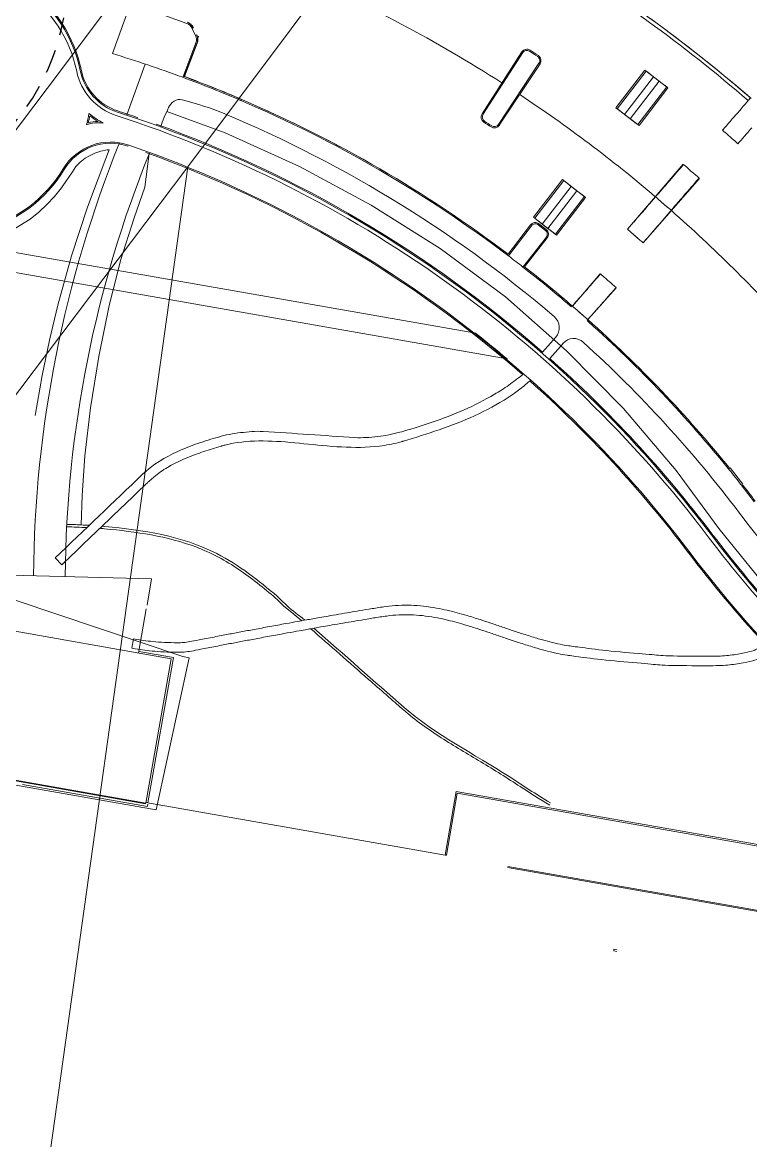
# Model space of a CAD drawing. Header units: metres. Extents: x 277863 to 282129, y 6130772 to 6135401.
# Drawn here: x 280544.7 to 280636.6, y 6132933.6 to 6133074.7 of the extents above; entities that cross this region are included whole.
import ezdxf

# ---------------------------------------------------------------- set-up
doc = ezdxf.new("R2010")
doc.units = ezdxf.units.M
doc.linetypes.add('Dash', pattern=[5, 3, -2])
for name, color, linetype in [('_User Miscellaneous1', 7, 'Continuous'), ('_User Miscellaneous2', 7, 'Continuous'), ('_User Miscellaneous3', 7, 'Continuous')]:
    doc.layers.add(name, color=color, linetype=linetype)
doc.layers.add('Cadastre Land Parcels_SP_EXT', color=9, linetype='Continuous', lineweight=5)

# ---------------------------------------------------------------- blocks, each defined once
blk = doc.blocks.new('Site plan')
at = {"layer": '_User Miscellaneous2', "color": 252, "lineweight": 0}
for p, q in [((-133.88, 28.1), (-144.08, -0.01)), ((-134.67, 3.79), (-139.42, 5.52)), ((-135.2, -3.01), (-133.54, 1.35)), ((-142.26, -7.75), (-139.93, -1.34)), ((-98.22, -35.31), (-163.39, -23.86)), ((-156.57, -27.6), (-94.24, -38.55)), ((-84.17, -33.7), (-83.98, -33.87)), ((-88.11, -35.78), (-89.78, -37.68)), ((-87.2, -36.58), (-88.88, -38.48)), ((-66.12, -52.3), (-64.5, -54.33)), ((-151.28, -63.64), (-150.45, -64.51)), ((-141.41, -73.87), (-141.62, -75.05))]:
    blk.add_line(p, q, dxfattribs=at)
at = {"layer": '_User Miscellaneous2', "color": 254, "lineweight": 0}
for p, q in [((-76.13, 4.38), (-74.04, 2.84)), ((-134.66, 3.79), (-134.67, 3.79)), ((-133.86, 3.24), (-134, 3.17)), ((-133.58, 2.27), (-134, 3.17)), ((-133.58, 2.27), (-134, 3.17)), ((-133.84, 3.25), (-133.86, 3.24)), ((-133.58, 2.27), (-133.44, 2.33)), ((-133.44, 2.33), (-133.42, 2.34)), ((-133.22, 2.17), (-133.3, 1.96)), ((-73.98, 2.79), (-71.91, 1.22)), ((-133.4, 1.3), (-135, -2.92)), ((-133.37, 1.29), (-134.97, -2.91)), ((-97.42, -7.63), (-92.4, 0.2)), ((-97.3, -7.71), (-92.28, 0.12)), ((-71.85, 1.18), (-69.8, -0.42)), ((-95.36, -8.97), (-90.23, -1.22)), ((-95.24, -9.05), (-90.1, -1.31)), ((-69.75, -0.47), (-67.72, -2.09)), ((-76.88, -2.09), (-80.54, -6.84)), ((-80.54, -6.84), (-76.88, -2.09)), ((-80.38, -6.97), (-76.72, -2.21)), ((-73.95, -4.34), (-76.88, -2.09)), ((-76.88, -2.09), (-76.72, -2.21)), ((-76.72, -2.21), (-76.51, -2.37)), ((-76.51, -2.37), (-75.77, -2.94)), ((-67.66, -2.14), (-65.66, -3.8)), ((-134.97, -2.91), (-135, -2.92)), ((-75.77, -2.94), (-79.43, -7.7)), ((-78.71, -8.24), (-75.06, -3.49)), ((-74.11, -4.22), (-77.76, -8.98)), ((-75.77, -2.94), (-75.06, -3.49)), ((-74.31, -4.06), (-74.11, -4.22)), ((-74.11, -4.22), (-73.95, -4.34)), ((-65.61, -3.84), (-63.62, -5.52)), ((-73.95, -4.34), (-77.6, -9.1)), ((-73.95, -4.34), (-77.6, -9.1)), ((-63.52, -5.61), (-63.79, -5.91)), ((-63.79, -5.91), (-63.52, -5.61)), ((-63.52, -5.61), (-63.46, -5.66)), ((-127.74, -5.82), (-127.8, -5.96)), ((-127.73, -5.8), (-127.74, -5.82)), ((-125.36, -6.86), (-127.74, -5.82)), ((-122.99, -7.94), (-125.36, -6.86)), ((-80.54, -6.84), (-77.6, -9.1)), ((-80.38, -6.97), (-80.54, -6.84)), ((-80.17, -7.12), (-80.38, -6.97)), ((-64.72, -6.98), (-64.9, -7.19)), ((-64.44, -6.66), (-64.72, -6.98)), ((-64.72, -6.98), (-64.44, -6.66)), ((-64.25, -6.44), (-64.44, -6.66)), ((-63.97, -6.12), (-64.25, -6.44)), ((-64.25, -6.44), (-63.97, -6.12)), ((-63.79, -5.91), (-63.97, -6.12)), ((-63.79, -5.97), (-63.82, -5.95)), ((-120.65, -9.06), (-122.99, -7.94)), ((-79.43, -7.7), (-80.17, -7.12)), ((-78.71, -8.24), (-79.43, -7.7)), ((-77.97, -8.82), (-78.71, -8.24)), ((-65.83, -8.25), (-66.11, -8.57)), ((-66.11, -8.57), (-65.83, -8.25)), ((-65.65, -8.04), (-65.83, -8.25)), ((-65.37, -7.72), (-65.65, -8.04)), ((-65.65, -8.04), (-65.37, -7.72)), ((-65.18, -7.51), (-65.37, -7.72)), ((-64.9, -7.19), (-65.18, -7.51)), ((-65.18, -7.51), (-64.9, -7.19)), ((-118.32, -10.22), (-120.65, -9.06)), ((-77.76, -8.98), (-77.97, -8.82)), ((-77.6, -9.1), (-77.76, -8.98)), ((-67.04, -9.64), (-67.07, -9.67)), ((-67.07, -9.67), (-66.9, -9.83)), ((-66.76, -9.32), (-67.04, -9.64)), ((-67.04, -9.64), (-66.76, -9.32)), ((-66.9, -9.83), (-66.58, -10.11)), ((-66.58, -9.11), (-66.76, -9.32)), ((-66.3, -8.79), (-66.58, -9.11)), ((-66.58, -9.11), (-66.3, -8.79)), ((-66.11, -8.57), (-66.3, -8.79)), ((-63.84, -9.92), (-63.56, -9.6)), ((-63.56, -9.6), (-63.37, -9.39)), ((-116.01, -11.41), (-118.32, -10.22)), ((-66.58, -10.11), (-66.36, -10.29)), ((-66.36, -10.29), (-66.05, -10.57)), ((-66.05, -10.57), (-65.83, -10.76)), ((-65.83, -10.76), (-65.51, -11.04)), ((-65.51, -11.04), (-65.3, -11.22)), ((-65.3, -11.22), (-65.12, -11.38)), ((-65.12, -11.38), (-64.96, -11.2)), ((-64.96, -11.2), (-64.77, -10.99)), ((-64.77, -10.99), (-64.49, -10.67)), ((-64.49, -10.67), (-64.3, -10.45)), ((-64.3, -10.45), (-64.03, -10.14)), ((-64.03, -10.14), (-63.84, -9.92)), ((-144.5, -12.14), (-144.92, -13.26)), ((-139.42, -12.64), (-139.96, -16.89)), ((-113.72, -12.64), (-116.01, -11.41)), ((-111.45, -13.91), (-113.72, -12.64)), ((-144.92, -13.26), (-145.87, -15.82)), ((-79.05, -22.18), (-72.05, -13.97)), ((-71.99, -14.02), (-72.15, -14.2)), ((-71.8, -14.18), (-71.99, -14.02)), ((-73.26, -15.49), (-73.54, -15.81)), ((-73.07, -15.27), (-73.26, -15.49)), ((-72.8, -14.95), (-73.07, -15.27)), ((-72.61, -14.74), (-72.8, -14.95)), ((-72.33, -14.42), (-72.61, -14.74)), ((-72.15, -14.2), (-72.33, -14.42)), ((-71.59, -14.36), (-71.8, -14.18)), ((-71.27, -14.64), (-71.59, -14.36)), ((-71.06, -14.83), (-71.27, -14.64)), ((-70.74, -15.1), (-71.06, -14.83)), ((-70.52, -15.29), (-70.73, -15.1)), ((-70.2, -15.57), (-70.52, -15.29)), ((-145.87, -15.82), (-147.2, -19.41)), ((-139.96, -16.89), (-141.34, -20.73)), ((-87.27, -15.91), (-90.93, -20.66)), ((-90.93, -20.66), (-87.27, -15.91)), ((-90.77, -20.79), (-87.11, -16.04)), ((-86.16, -16.77), (-89.82, -21.52)), ((-84.34, -18.17), (-87.27, -15.91)), ((-87.27, -15.91), (-87.11, -16.04)), ((-87.11, -16.04), (-86.9, -16.2)), ((-86.9, -16.2), (-86.16, -16.77)), ((-86.16, -16.77), (-85.45, -17.32)), ((-77.09, -23.88), (-69.96, -15.77)), ((-74.46, -16.88), (-74.65, -17.09)), ((-74.18, -16.56), (-74.46, -16.88)), ((-74, -16.34), (-74.18, -16.56)), ((-73.72, -16.02), (-74, -16.34)), ((-73.54, -15.81), (-73.72, -16.02)), ((-71.26, -17.15), (-70.98, -16.83)), ((-70.98, -16.83), (-71.26, -17.15)), ((-70.98, -16.83), (-70.79, -16.61)), ((-70.79, -16.61), (-70.52, -16.29)), ((-70.52, -16.29), (-70.79, -16.61)), ((-70.52, -16.29), (-70.33, -16.08)), ((-70.33, -16.08), (-70.05, -15.76)), ((-70.05, -15.76), (-70.33, -16.08)), ((-70.02, -15.72), (-70.2, -15.57)), ((-70.05, -15.76), (-70.02, -15.72)), ((-89.11, -22.07), (-85.45, -17.32)), ((-84.5, -18.05), (-88.16, -22.8)), ((-84.34, -18.17), (-88, -22.92)), ((-84.34, -18.17), (-88, -22.92)), ((-85.45, -17.32), (-84.7, -17.89)), ((-84.7, -17.89), (-84.5, -18.05)), ((-84.5, -18.05), (-84.34, -18.17)), ((-75.52, -18.1), (-75.78, -18.4)), ((-75.78, -18.4), (-75.52, -18.1)), ((-75.39, -17.94), (-75.52, -18.1)), ((-75.52, -18.1), (-75.46, -18.15)), ((-75.46, -18.15), (-75.22, -18.36)), ((-75.22, -18.36), (-75.46, -18.15)), ((-75.11, -17.62), (-75.39, -17.94)), ((-74.92, -17.41), (-75.11, -17.62)), ((-74.65, -17.09), (-74.92, -17.41)), ((-72.37, -18.43), (-72.18, -18.21)), ((-72.18, -18.21), (-71.91, -17.89)), ((-71.91, -17.89), (-72.18, -18.21)), ((-71.91, -17.89), (-71.72, -17.68)), ((-71.72, -17.68), (-71.44, -17.36)), ((-71.44, -17.36), (-71.72, -17.68)), ((-71.44, -17.36), (-71.26, -17.15)), ((-147.2, -19.41), (-149.22, -25.54)), ((-76.89, -19.69), (-77.17, -20.01)), ((-77.17, -20.01), (-76.89, -19.69)), ((-76.71, -19.47), (-76.89, -19.69)), ((-76.43, -19.15), (-76.71, -19.47)), ((-76.71, -19.47), (-76.43, -19.15)), ((-76.25, -18.94), (-76.43, -19.15)), ((-75.97, -18.62), (-76.25, -18.94)), ((-76.25, -18.94), (-75.97, -18.62)), ((-75.78, -18.4), (-75.97, -18.62)), ((-75, -18.55), (-75.22, -18.36)), ((-75.14, -18.43), (-74.93, -18.61)), ((-74.93, -18.61), (-74.68, -18.83)), ((-74.68, -18.83), (-74.93, -18.61)), ((-74.47, -19.01), (-74.68, -18.83)), ((-74.61, -18.89), (-74.39, -19.08)), ((-74.39, -19.08), (-74.15, -19.29)), ((-74.15, -19.29), (-74.39, -19.08)), ((-73.93, -19.47), (-74.15, -19.29)), ((-74.07, -19.35), (-73.86, -19.54)), ((-73.86, -19.54), (-73.61, -19.75)), ((-73.61, -19.75), (-73.86, -19.54)), ((-73.56, -19.8), (-73.61, -19.75)), ((-73.56, -19.8), (-73.29, -19.5)), ((-73.29, -19.5), (-73.56, -19.8)), ((-73.29, -19.5), (-73.11, -19.28)), ((-73.11, -19.28), (-72.83, -18.96)), ((-72.83, -18.96), (-73.11, -19.28)), ((-72.83, -18.96), (-72.65, -18.75)), ((-72.65, -18.75), (-72.37, -18.43)), ((-72.37, -18.43), (-72.65, -18.75)), ((-141.34, -20.73), (-143.04, -26.14)), ((-90.93, -20.66), (-88, -22.92)), ((-90.77, -20.79), (-90.93, -20.66)), ((-90.56, -20.95), (-90.77, -20.79)), ((-89.82, -21.52), (-90.56, -20.95)), ((-78.1, -21.08), (-78.28, -21.29)), ((-77.82, -20.76), (-78.1, -21.08)), ((-78.1, -21.08), (-77.82, -20.76)), ((-77.63, -20.54), (-77.82, -20.76)), ((-77.36, -20.22), (-77.63, -20.54)), ((-77.63, -20.54), (-77.36, -20.22)), ((-77.17, -20.01), (-77.36, -20.22)), ((-74.89, -21.35), (-74.62, -21.03)), ((-74.62, -21.03), (-74.43, -20.81)), ((-74.43, -20.81), (-74.15, -20.49)), ((-74.15, -20.49), (-73.97, -20.28)), ((-73.97, -20.28), (-73.69, -19.96)), ((-73.69, -19.96), (-73.56, -19.8)), ((-94.1, -25.34), (-91.3, -21.64)), ((-94.08, -25.55), (-91.18, -21.73)), ((-89.41, -22.34), (-90.33, -21.61)), ((-89.32, -22.22), (-90.24, -21.5)), ((-89.11, -22.07), (-89.82, -21.52)), ((-88.36, -22.64), (-89.11, -22.07)), ((-89.09, -22.08), (-88.96, -21.91)), ((-79.05, -22.18), (-77.49, -23.54)), ((-76, -22.63), (-75.82, -22.42)), ((-75.82, -22.42), (-75.54, -22.09)), ((-75.54, -22.09), (-75.36, -21.88)), ((-75.36, -21.88), (-75.08, -21.56)), ((-75.08, -21.56), (-74.89, -21.35)), ((-92.25, -26.95), (-89.3, -23.18)), ((-92.04, -26.93), (-89.19, -23.27)), ((-88.16, -22.8), (-88.36, -22.64)), ((-88, -22.92), (-88.16, -22.8)), ((-78.34, -22.8), (-78.02, -23.08)), ((-78.02, -23.08), (-77.81, -23.26)), ((-77.49, -23.54), (-77.27, -23.72)), ((-77.27, -23.72), (-77.09, -23.88)), ((-77.09, -23.88), (-76.93, -23.7)), ((-76.93, -23.7), (-76.74, -23.48)), ((-76.74, -23.48), (-76.47, -23.16)), ((-76.47, -23.16), (-76.28, -22.95)), ((-76.28, -22.95), (-76, -22.63)), ((-149.22, -25.54), (-150.96, -31.75)), ((-143.04, -26.14), (-143.44, -27.66)), ((-143.44, -27.66), (-144.46, -31.81)), ((-86.02, -31.88), (-82.49, -27.79)), ((-82.81, -28.22), (-83.09, -28.53)), ((-82.62, -28), (-82.81, -28.22)), ((-82.46, -27.82), (-82.62, -28)), ((-82.28, -27.98), (-82.46, -27.82)), ((-82.06, -28.17), (-82.28, -27.98)), ((-81.75, -28.45), (-82.06, -28.17)), ((-84.02, -29.6), (-84.21, -29.81)), ((-84.07, -33.59), (-80.47, -29.56)), ((-83.74, -29.28), (-84.01, -29.59)), ((-83.55, -29.07), (-83.74, -29.28)), ((-83.27, -28.75), (-83.55, -29.07)), ((-83.09, -28.53), (-83.27, -28.75)), ((-81.53, -28.63), (-81.75, -28.45)), ((-81.21, -28.91), (-81.53, -28.63)), ((-81, -29.1), (-81.21, -28.91)), ((-80.68, -29.38), (-81, -29.1)), ((-80.82, -29.89), (-80.54, -29.57)), ((-80.54, -29.57), (-80.82, -29.89)), ((-80.51, -29.53), (-80.68, -29.38)), ((-80.54, -29.57), (-80.51, -29.53)), ((-85.14, -30.87), (-85.42, -31.19)), ((-84.95, -30.66), (-85.14, -30.87)), ((-84.67, -30.34), (-84.95, -30.66)), ((-84.49, -30.13), (-84.67, -30.34)), ((-84.21, -29.81), (-84.49, -30.13)), ((-81.94, -31.16), (-81.75, -30.95)), ((-81.75, -30.95), (-81.47, -30.63)), ((-81.47, -30.63), (-81.75, -30.95)), ((-81.47, -30.63), (-81.28, -30.42)), ((-81.28, -30.42), (-81, -30.1)), ((-81, -30.1), (-81.28, -30.42)), ((-81, -30.1), (-80.82, -29.89)), ((-150.96, -31.75), (-152.03, -36.19)), ((-144.46, -31.81), (-145.79, -38.23)), ((-86.32, -31.62), (-85.42, -32.41)), ((-86.32, -31.62), (-85.42, -32.41)), ((-86.31, -31.83), (-86.12, -31.99)), ((-85.88, -31.72), (-86.02, -31.88)), ((-86.02, -31.88), (-85.96, -31.93)), ((-85.64, -32.21), (-85.96, -31.93)), ((-85.61, -31.4), (-85.88, -31.72)), ((-85.64, -32.21), (-85.43, -32.39)), ((-85.42, -31.19), (-85.61, -31.4)), ((-85.11, -32.67), (-85.43, -32.39)), ((-85.42, -32.41), (-84.67, -33.07)), ((-84.67, -33.07), (-85.42, -32.41)), ((-84.67, -33.07), (-85.42, -32.41)), ((-83.15, -32.55), (-82.87, -32.23)), ((-82.87, -32.23), (-83.15, -32.55)), ((-82.87, -32.23), (-82.68, -32.01)), ((-82.68, -32.01), (-82.4, -31.7)), ((-82.4, -31.7), (-82.68, -32.01)), ((-82.4, -31.7), (-82.22, -31.48)), ((-82.22, -31.48), (-81.94, -31.16)), ((-81.94, -31.16), (-82.22, -31.48)), ((-85.11, -32.67), (-84.9, -32.86)), ((-84.58, -33.14), (-84.9, -32.86)), ((-84.67, -33.07), (-83.77, -33.86)), ((-84.67, -33.07), (-83.77, -33.86)), ((-84.58, -33.14), (-84.37, -33.33)), ((-84.07, -33.59), (-84.37, -33.33)), ((-84.07, -33.59), (-83.8, -33.29)), ((-83.8, -33.29), (-84.07, -33.59)), ((-83.8, -33.29), (-83.62, -33.08)), ((-83.62, -33.08), (-83.34, -32.76)), ((-83.34, -32.76), (-83.62, -33.08)), ((-83.34, -32.76), (-83.15, -32.55)), ((-152.03, -36.19), (-152.95, -40.65)), ((-145.79, -38.23), (-146.84, -44.7)), ((-152.95, -40.65), (-153.82, -45.68)), ((-146.84, -44.7), (-147.55, -50.79)), ((-147.55, -50.79), (-147.9, -55.78)), ((-147.9, -55.78), (-148.02, -59.5)), ((-140.77, -75.66), (-139.79, -70.09))]:
    blk.add_line(p, q, dxfattribs=at)
at = {"layer": '_User Miscellaneous2', "color": 251, "lineweight": 0}
blk.add_line((-142.13, -11.68), (-142.08, -11.54), dxfattribs=at)
at = {"layer": '_User Miscellaneous2', "color": 253, "lineweight": 0}
for p, q in [((-136.67, -76.38), (-185.23, -67.84)), ((-139.87, -94.62), (-136.67, -76.38)), ((-188.46, -86.17), (-139.91, -94.7)), ((-164.22, -90.34), (-139.87, -94.62)), ((-139.86, -94.52), (-102.09, -101.16)), ((-102.09, -101.16), (-100.69, -93.15)), ((-100.54, -93.35), (-101.92, -101.19)), ((-100.69, -93.15), (86.63, -126.06)), ((86.38, -126.19), (-100.54, -93.35)), ((-139.91, -94.7), (-139.89, -94.62)), ((-102.09, -101.16), (-101.92, -101.19))]:
    blk.add_line(p, q, dxfattribs=at)
at = {"layer": '_User Miscellaneous2', "color": 254, "lineweight": 0, "flags": 128}
for points in [[(-133.37, 1.29), (-133.38, 1.29), (-133.4, 1.3)], [(-60.17, -69.03), (-67.54, -59.96), (-72.92, -52.61), (-79.55, -44.81), (-86.77, -37.53), (-94.47, -30.73), (-102.72, -24.61), (-111.43, -19.15), (-120.45, -14.25), (-129.82, -10.03), (-137.22, -7.32)], [(-144.49, -12.14), (-144.73, -12.15), (-145.53, -12.31), (-146.31, -12.58), (-147.06, -12.96), (-147.49, -13.23), (-148.12, -13.72), (-148.67, -14.28), (-149.12, -14.93), (-150.33, -16.72), (-150.49, -16.94), (-151.37, -18.03), (-152.33, -19.06), (-153.36, -20.01), (-154.46, -20.89), (-156.83, -22.4), (-159.39, -23.56), (-161.12, -24.43), (-162.1, -25.37), (-162.82, -26.52), (-163.19, -27.82), (-163.61, -30.26), (-163.88, -31.87), (-164.08, -33.04)], [(-166.56, -65.6), (-139.12, -66.29), (-139.7, -69.6)]]:
    blk.add_lwpolyline(points, dxfattribs=at)
at = {"layer": '_User Miscellaneous2', "color": 252, "lineweight": 0, "flags": 128}
blk.add_lwpolyline([(-149.96, -62.38), (-151.28, -63.64), (-150.45, -64.51), (-150.01, -64.09)], dxfattribs=at)
at = {"layer": '_User Miscellaneous2', "color": 253, "lineweight": 0, "flags": 128}
for points in [[(-157.95, -92.03), (-138.56, -95.44), (-134.38, -76.26), (-135.17, -76.12), (-166.92, -65.47), (-167.88, -70.89)], [(-140.73, -75.45), (-136.36, -76.22), (-139.58, -94.57)], [(-155.42, -92.27), (-139.66, -95.04), (-139.61, -94.74)]]:
    blk.add_lwpolyline(points, dxfattribs=at)
at = {"layer": '_User Miscellaneous2', "color": 253, "lineweight": 0}
for points in [[(-94.2, -102.71), (75.09, -132.45), (36.04, -226.93)], [(-94.18, -102.59), (75.24, -132.36), (36.15, -226.95)], [(-80.39, -113.31), (-80.8, -113.24), (-80.77, -113.05), (-80.36, -113.12)]]:
    blk.add_lwpolyline(points, dxfattribs=at)
at = {"layer": '_User Miscellaneous2', "color": 254, "lineweight": 0}
for centre, radius, start, end in [((-190.86, -153.32), 195.02, 49.2362, 58.8263), ((-190.86, -153.32), 194.57, 49.2371, 58.7291), ((-190.86, -153.32), 177.73, 57.3267, 66.8318), ((-135.09, 2.67), 1.35, 24.9816, 69.2902), ((-135.09, 2.67), 1.37, 51.5706, 69.2966), ((-135.09, 2.67), 1.37, 24.9816, 51.315), ((-134.66, 1.76), 1.2, 339.9816, 24.9816), ((-134.66, 1.76), 1.2, 339.9867, 24.9816), ((-134.66, 1.76), 1.35, 339.9403, 24.9816), ((-134.66, 1.76), 1.37, 339.9336, 24.9816), ((-91.77, -0.21), 0.75, 57.0911, 147.3267), ((-91.77, -0.21), 0.6, 57.0911, 147.3267), ((-190.86, -153.32), 182.98, 56.6981, 57.0911), ((-190.86, -153.32), 183.13, 56.6981, 57.0911), ((-90.73, -0.89), 0.6, 326.4626, 56.6981), ((-90.73, -0.89), 0.75, 326.4626, 56.6981), ((-190.86, -153.32), 160.44, 66.8329, 69.6251), ((-190.86, -153.32), 160.46, 66.8329, 69.6161), ((-190.86, -153.32), 177.73, 49.5498, 56.4626), ((-96.79, -8.03), 0.75, 147.3267, 237.0785), ((-96.79, -8.03), 0.6, 147.3267, 237.0785), ((-190.86, -153.32), 172.33, 56.7107, 57.0785), ((-190.86, -153.32), 172.48, 56.7107, 57.0785), ((-95.86, -8.64), 0.75, 236.7107, 326.4626), ((-95.86, -8.64), 0.6, 236.7107, 326.4626), ((-190.86, -153.32), 177.73, 41.7729, 48.6857), ((-90.7, -22.09), 0.75, 52.1061, 142.9093), ((-90.7, -22.09), 0.6, 52.1061, 142.9093), ((-89.78, -22.81), 0.6, 321.9811, 52.1061), ((-89.78, -22.81), 0.75, 321.9811, 52.1061), ((-190.86, -153.32), 160.44, 49.1966, 49.3376)]:
    blk.add_arc(centre, radius, start, end, dxfattribs=at)
at = {"layer": '_User Miscellaneous2', "color": 251, "lineweight": 0}
for centre, radius, start, end in [((-164.94, -5.64), 16.71, 11.7054, 54.2949), ((-164.94, -5.64), 17.16, 11.7054, 54.2949), ((-164.94, -5.64), 17.31, 11.7054, 54.2949), ((-141.28, -0.74), 7.45, 191.7054, 252.0005), ((-141.28, -0.74), 7, 191.7054, 252.0005), ((-141.28, -0.74), 6.85, 191.7054, 252.0005), ((-170.48, -3.09), 23.88, 345.6664, 349.1513), ((-170.48, -3.09), 24.03, 346.3253, 348.5559), ((-140.17, 0.67), 10.72, 230.3102, 241.7661), ((-140.17, 0.67), 10.87, 231.6315, 238.2927), ((-190.86, -153.32), 152.99, 37.1255, 72.0005), ((-190.86, -153.32), 153.44, 37.1255, 72.0005), ((-190.86, -153.32), 153.59, 70.9966, 72.0005), ((-145.87, -12.87), 4.14, 81.3423, 110.7726), ((-145.87, -12.87), 4.29, 90.2474, 107.0265), ((-190.86, -153.32), 153.59, 48.8432, 70.0914), ((-144.29, -18.18), 7, 70.9863, 148.7339), ((-144.29, -18.18), 6.85, 71.6302, 148.7339), ((-190.86, -153.32), 149.94, 37.1255, 70.9863), ((-190.86, -153.32), 149.79, 48.8491, 70.0926), ((-164.94, -5.64), 17.16, 285.7959, 328.7339), ((-164.94, -5.64), 17.31, 285.7959, 328.7339), ((-190.86, -153.32), 153.59, 37.1255, 48.3937), ((-190.86, -153.32), 149.79, 37.1255, 48.3883), ((51.03, 29.79), 149.79, 217.1255, 222.7093), ((51.03, 29.79), 150.39, 217.1255, 223.1931), ((51.03, 29.79), 149.94, 217.1255, 240.281), ((51.03, 29.79), 153.59, 217.1255, 222.7186), ((51.03, 29.79), 153.44, 217.1255, 240.2806)]:
    blk.add_arc(centre, radius, start, end, dxfattribs=at)
at = {"layer": '_User Miscellaneous2', "color": 252, "lineweight": 0}
for centre, radius, start, end in [((-135.09, 2.67), 1.2, 24.9816, 69.9816), ((-135.09, 2.67), 1.2, 24.9816, 69.2457), ((-190.86, -153.32), 160.29, 69.6789, 73.0313), ((-190.86, -153.32), 160.29, 66.8329, 69.6791), ((-190.86, -153.32), 157.94, 49.4997, 67.9905), ((-190.86, -153.32), 160.29, 52.8557, 66.8853), ((-190.86, -153.32), 160.44, 52.9093, 66.8318), ((-4.48, -67.21), 149.56, 158.0323, 179.5019), ((-4.48, -67.21), 145.56, 157.9203, 179.5281), ((-190.86, -153.32), 160.29, 52.0347, 52.8557), ((-190.86, -153.32), 160.29, 49.2859, 52.0347), ((-190.86, -153.32), 160.44, 49.3379, 51.9811), ((-89.46, -34.59), 1.8, 318.6091, 49.4997), ((-190.86, -153.32), 160.44, 38.9868, 48.2684), ((-190.86, -153.32), 160.29, 38.9332, 48.1795), ((-190.83, -153.24), 149.94, 49.8963, 51.8561), ((-85.85, -37.77), 1.8, 47.7369, 138.6091), ((-190.86, -153.32), 157.94, 37.1255, 47.7369), ((-190.86, -153.32), 160.29, 38.1122, 38.9332), ((-190.86, -153.32), 160.29, 37.1255, 38.1122), ((-190.86, -153.32), 160.44, 37.1255, 38.0586), ((51.03, 29.79), 145.44, 217.1255, 222.0051)]:
    blk.add_arc(centre, radius, start, end, dxfattribs=at)
at = {"layer": '_User Miscellaneous2', "color": 254, "lineweight": 0}
blk.add_open_spline([(-134.65, 3.79), (-134.66, 3.79), (-134.66, 3.79), (-134.67, 3.79)], degree=3, dxfattribs=at)
at = {"layer": '_User Miscellaneous2', "color": 252, "lineweight": 0}
for points in [[(-135.25, -5.83), (-135.9, -5.64), (-136.75, -6.2), (-137.01, -6.83)], [(-137.01, -6.83), (-137.35, -7.64), (-137.69, -8.45), (-138.02, -9.27)], [(-131.67, -6.89), (-132.87, -6.54), (-134.06, -6.19), (-135.25, -5.83)], [(-92.29, -40.53), (-92.86, -40.99), (-93.45, -41.42), (-94.04, -41.85)], [(-94.04, -41.85), (-94.63, -42.27), (-95.24, -42.65), (-95.86, -43.01)], [(-95.86, -43.01), (-97.1, -43.74), (-98.37, -44.4), (-99.69, -44.98)], [(-99.69, -44.98), (-101.01, -45.55), (-102.34, -46.07), (-103.7, -46.53)], [(-103.7, -46.53), (-104.38, -46.76), (-105.06, -46.98), (-105.75, -47.2)], [(-127.9, -47.85), (-128.37, -47.9), (-128.84, -47.97), (-129.3, -48.07)], [(-125.05, -47.7), (-126, -47.64), (-126.95, -47.74), (-127.9, -47.85)], [(-119.26, -48.08), (-121.19, -47.95), (-123.12, -47.82), (-125.05, -47.7)], [(-107.81, -47.8), (-108.27, -47.93), (-108.73, -48.03), (-109.2, -48.13)], [(-105.75, -47.2), (-106.43, -47.41), (-107.12, -47.61), (-107.81, -47.8)], [(-133.27, -49.21), (-134.13, -49.5), (-134.97, -49.83), (-135.8, -50.21)], [(-130.69, -48.4), (-131.56, -48.65), (-132.41, -48.93), (-133.27, -49.21)], [(-129.3, -48.07), (-129.77, -48.16), (-130.23, -48.27), (-130.69, -48.4)], [(-113.46, -48.47), (-115.39, -48.34), (-117.32, -48.21), (-119.26, -48.08)], [(-110.61, -48.34), (-111.56, -48.44), (-112.51, -48.53), (-113.46, -48.47)], [(-109.2, -48.13), (-109.67, -48.22), (-110.13, -48.29), (-110.61, -48.34)], [(-135.8, -50.21), (-137.42, -50.95), (-138.98, -51.88), (-140.26, -53.1)], [(-130.29, -49.54), (-130.31, -49.54), (-130.33, -49.55), (-130.35, -49.55)], [(-140.26, -53.1), (-143.93, -56.62), (-147.61, -60.13), (-151.28, -63.64)], [(-139.43, -53.96), (-139.44, -53.98), (-139.46, -54), (-139.48, -54.01)], [(-149.85, -59.72), (-148.99, -59.75), (-148.14, -59.79), (-147.29, -59.83)], [(-149.83, -59.42), (-149.54, -59.43), (-149.25, -59.44), (-148.96, -59.45)], [(-148.96, -59.45), (-148.32, -59.48), (-147.67, -59.51), (-147.03, -59.54)], [(-147.03, -59.54), (-147.02, -59.54), (-147.01, -59.54), (-147, -59.55)], [(-145.05, -59.98), (-145.16, -59.97), (-145.28, -59.96), (-145.39, -59.95)], [(-145.02, -59.68), (-145.14, -59.67), (-145.25, -59.66), (-145.37, -59.65)], [(-145.02, -59.68), (-145.14, -59.67), (-145.25, -59.66), (-145.37, -59.65)], [(-130.9, -63.12), (-135.37, -60.83), (-140.19, -60.15), (-145.02, -59.68)], [(-130.9, -63.12), (-135.37, -60.83), (-140.19, -60.15), (-145.02, -59.68)], [(-130.69, -63.57), (-131.13, -63.33), (-131.59, -63.1), (-132.05, -62.9)], [(-123.27, -68.5), (-125.65, -66.49), (-128.02, -64.58), (-130.9, -63.12)], [(-123.27, -68.5), (-125.65, -66.49), (-128.02, -64.58), (-130.9, -63.12)], [(-122.07, -69.66), (-122.47, -69.27), (-122.87, -68.89), (-123.27, -68.5)], [(-61.79, -74.38), (-62.36, -74.89), (-62.59, -75.07), (-62.95, -75.27), (-63.18, -75.39), (-64.61, -75.72), (-66.58, -76.03), (-68.45, -76.08), (-74.66, -76.04), (-75.66, -75.86), (-80.72, -75.5), (-84.78, -74.98), (-86.67, -74.73), (-87.42, -74.59), (-88.92, -74.24), (-90.01, -73.95), (-91.83, -73.39), (-93.37, -72.89), (-94.81, -72.39), (-96.35, -71.87), (-97.57, -71.46), (-99.41, -70.89), (-100.51, -70.58), (-101.81, -70.25), (-103.11, -69.99), (-104.84, -69.73), (-106.36, -69.62), (-107.96, -69.62), (-109.58, -69.78), (-111.3, -70.06), (-112.92, -70.32), (-114.11, -70.53), (-115.47, -70.76), (-116.93, -71.01), (-117.79, -71.16), (-119.78, -71.51), (-120.63, -71.66), (-122.09, -71.93), (-124.27, -72.33), (-126.19, -72.68), (-127.89, -73), (-129.42, -73.29), (-131.19, -73.63), (-133.31, -74.04), (-134.32, -74.24), (-135.13, -74.35), (-135.76, -74.37), (-137.55, -74.33), (-138.99, -74.22), (-140.15, -74.08), (-140.8, -73.98), (-141.41, -73.87)], [(-119.77, -71.51), (-120.53, -70.88), (-121.37, -70.34), (-122.07, -69.66)], [(-61, -75.29), (-61.59, -75.8), (-61.92, -76.07), (-62.39, -76.33), (-62.77, -76.52), (-64.38, -76.9), (-66.48, -77.23), (-68.44, -77.28), (-74.77, -77.24), (-75.81, -77.06), (-80.84, -76.69), (-84.94, -76.17), (-86.86, -75.92), (-87.67, -75.76), (-89.21, -75.41), (-90.34, -75.1), (-92.2, -74.54), (-93.75, -74.02), (-95.2, -73.53), (-96.73, -73), (-97.94, -72.6), (-99.76, -72.04), (-100.82, -71.74), (-102.08, -71.42), (-103.32, -71.17), (-104.98, -70.92), (-106.4, -70.82), (-107.9, -70.82), (-109.43, -70.97), (-111.11, -71.24), (-112.72, -71.51), (-113.91, -71.71), (-115.27, -71.94), (-116.73, -72.19), (-117.58, -72.34), (-119.57, -72.69), (-120.41, -72.84), (-121.88, -73.11), (-124.05, -73.5), (-125.97, -73.86), (-127.67, -74.18), (-129.2, -74.47), (-130.96, -74.81), (-133.08, -75.22), (-134.12, -75.42), (-135.03, -75.55), (-135.76, -75.57), (-137.6, -75.53), (-139.11, -75.41), (-140.31, -75.27), (-140.99, -75.16), (-141.62, -75.05)], [(-107.23, -82.53), (-111.05, -79.2), (-114.85, -75.86), (-118.66, -72.53)], [(-107.32, -82.85), (-107.7, -82.52), (-108.06, -82.2), (-108.43, -81.88)], [(-93.99, -91.26), (-98.43, -88.38), (-103.25, -86.01), (-107.23, -82.53)], [(-92.6, -92.52), (-93.4, -92), (-94.22, -91.46), (-95.04, -90.94)], [(-88.79, -94.56), (-90.66, -93.46), (-92.28, -92.36), (-93.99, -91.26)], [(-88.85, -94.87), (-90.22, -94.07), (-91.4, -93.3), (-92.6, -92.52)]]:
    blk.add_open_spline(points, degree=3, dxfattribs=at)
for points, knots in [([(-91.39, -41.33), (-92.33, -42.12), (-92.49, -42.25), (-95.22, -44.31), (-98.14, -45.73), (-101.14, -46.87)], [0, 0, 0, 0, 0.0088658, 0.0088658, 0.1504564, 0.1504564, 0.1504564, 0.1504564]), ([(-101.14, -46.87), (-102.64, -47.44), (-104.16, -47.94), (-106.03, -48.52), (-106.41, -48.64), (-106.97, -48.8), (-107.16, -48.86), (-107.37, -48.92), (-107.39, -48.93), (-107.44, -48.94), (-107.46, -48.95), (-107.48, -48.96)], [0.15045637, 0.15045637, 0.15045637, 0.15045637, 0.22125168, 0.22125168, 0.2389505, 0.2389505, 0.24779991, 0.24779991, 0.24890609, 0.24890609, 0.25001227, 0.25001227, 0.25001227, 0.25001227]), ([(-107.48, -48.96), (-107.53, -48.97), (-107.58, -48.99), (-107.73, -49.03), (-107.83, -49.06), (-108.73, -49.29), (-109.54, -49.44), (-111.95, -49.74), (-113.56, -49.74), (-116.75, -49.57), (-118.34, -49.4), (-121.45, -49.08), (-122.98, -48.94), (-125.96, -48.87), (-127.41, -48.94), (-129.16, -49.25), (-129.5, -49.33), (-129.93, -49.44), (-130.01, -49.46), (-130.14, -49.49), (-130.21, -49.51), (-130.27, -49.53), (-130.29, -49.54)], [0.2500123, 0.2500123, 0.2500123, 0.2500123, 0.2522246, 0.2522246, 0.2566493, 0.2566493, 0.292047, 0.292047, 0.3628423, 0.3628423, 0.4336376, 0.4336376, 0.5044329, 0.5044329, 0.5752282, 0.5752282, 0.592927, 0.592927, 0.5973517, 0.5973517, 0.5995641, 0.6006702, 0.6006702, 0.6006702, 0.6006702]), ([(-130.35, -49.55), (-130.54, -49.61), (-130.72, -49.66), (-131.63, -49.94), (-132.36, -50.17), (-134.51, -50.93), (-135.89, -51.51), (-137.73, -52.6), (-138.31, -53), (-138.98, -53.56), (-139.11, -53.67), (-139.3, -53.85), (-139.36, -53.9), (-139.43, -53.96)], [0.6017764, 0.6017764, 0.6017764, 0.6017764, 0.6106258, 0.6106258, 0.6460235, 0.6460235, 0.7168188, 0.7168188, 0.7522164, 0.7522164, 0.7610659, 0.7610659, 0.7654906, 0.7654906, 0.7654906, 0.7654906]), ([(-139.48, -54.01), (-139.5, -54.03), (-139.55, -54.08), (-139.88, -54.39), (-141.3, -55.75), (-144.9, -59.2), (-148.23, -62.39), (-150.45, -64.51)], [0.7665967, 0.7665967, 0.7665967, 0.7665967, 0.7677029, 0.7699153, 0.7876141, 0.8584094, 1, 1, 1, 1]), ([(-145.39, -59.95), (-145.44, -59.94), (-145.48, -59.93), (-145.52, -59.93), (-145.56, -59.92), (-145.61, -59.92), (-145.65, -59.91)], [0, 0, 0, 0, 0.510853, 0.510853, 0.510853, 1, 1, 1, 1]), ([(-132.05, -62.9), (-132.51, -62.69), (-132.97, -62.5), (-137.16, -60.89), (-141.09, -60.37), (-145.05, -59.98)], [0.4791667, 0.4791667, 0.4791667, 0.4791667, 0.5, 0.5, 0.6666667, 0.6666667, 0.6666667, 0.6666667]), ([(-123.47, -68.73), (-124.98, -67.44), (-126.49, -66.21), (-128.94, -64.56), (-129.79, -64.04), (-130.69, -63.57)], [0.3333333, 0.3333333, 0.3333333, 0.3333333, 0.4166667, 0.4166667, 0.4583333, 0.4583333, 0.4583333, 0.4583333]), ([(-120.16, -71.58), (-122.33, -69.83), (-122.36, -69.79), (-122.52, -69.65), (-122.89, -69.28), (-123.24, -68.95), (-123.47, -68.73)], [0, 0, 0, 0, 0.0072648, 0.032347, 0.1326758, 0.3333333, 0.3333333, 0.3333333, 0.3333333]), ([(-108.43, -81.88), (-108.8, -81.56), (-109.9, -80.59), (-111.01, -79.63), (-114.17, -76.86), (-116.6, -74.73), (-119.04, -72.6)], [0.8464655, 0.8464655, 0.8464655, 0.8464655, 0.8624365, 0.8943786, 0.8943786, 1, 1, 1, 1]), ([(-95.04, -90.94), (-95.87, -90.42), (-96.71, -89.91), (-99.23, -88.4), (-100.93, -87.41), (-104.23, -85.28), (-105.83, -84.14), (-107.32, -82.85)], [0.6707839, 0.6707839, 0.6707839, 0.6707839, 0.702726, 0.702726, 0.7666102, 0.7666102, 0.8304944, 0.8304944, 0.8304944, 0.8304944])]:
    blk.add_open_spline(points, degree=3, knots=knots, dxfattribs=at)

msp = doc.modelspace()

# ---------------------------------------------------------------- linework, layer by layer
at = {"layer": '_User Miscellaneous3', "linetype": 'Dash', "flags": 128}
msp.add_lwpolyline([(280550.36, 6133077.8, 0.414235), (280527.63, 6133110.23), (280523.32, 6133110.98, 0.414184), (280490.9, 6133088.25), (280490.46, 6133085.74, 0.414236), (280513.19, 6133053.31), (280517.49, 6133052.56, 0.41424), (280549.92, 6133075.29, 0.41424)], format="xyb", dxfattribs=at)
at = {"layer": 'Cadastre Land Parcels_SP_EXT', "linetype": 'Continuous'}
msp.add_lwpolyline([(280916.73, 6133523.36), (280856.05, 6133443.83), (280842.06, 6133425.49), (280834.48, 6133415.57), (280735.78, 6133283.76), (280565.59, 6133056.48), (280509.57, 6132655.71), (280286.52, 6132686.68), (280279.81, 6132677.76), (280090.07, 6132429.2), (280313.22, 6132397.41), (280298.46, 6132293.82)], dxfattribs=at)
for points in [[(280494.74, 6133474.84), (280481.47, 6133476.74), (280478.6, 6133466.69), (280460.16, 6133465.04), (280459.69, 6133466.97), (280039.49, 6133357.53), (280037.22, 6133341.48), (280035.09, 6133326.62), (280007.61, 6133134.46), (280542.78, 6133059.67), (280549.52, 6133068.6), (280569.6, 6133095.41), (280571.35, 6133097.75), (280621.49, 6133456.68), (280537.92, 6133468.65), (280534.52, 6133444.89), (280492.95, 6133450.85), (280494.74, 6133474.84)], [(280279.81, 6132677.76), (280286.52, 6132686.68), (280565.59, 6133056.48), (280735.78, 6133283.76), (280834.48, 6133415.57), (280842.06, 6133425.49), (280828.62, 6133427.39), (280819.21, 6133428.72), (280571.35, 6133097.75), (280569.6, 6133095.41), (280549.52, 6133068.6), (280542.78, 6133059.67), (280263.73, 6132689.85), (280074.09, 6132441.42), (280067.24, 6132432.45), (280090.07, 6132429.2), (280279.81, 6132677.76)], [(280565.59, 6133056.48), (280286.52, 6132686.68), (280509.57, 6132655.71), (280565.59, 6133056.48)]]:
    msp.add_lwpolyline(points, close=True, dxfattribs=at)

# ---------------------------------------------------------------- block references
at = {"layer": '_User Miscellaneous1'}
msp.add_blockref('Site plan', (280700.14, 6133070.77), dxfattribs=at)

doc.saveas('drawing.dxf')
